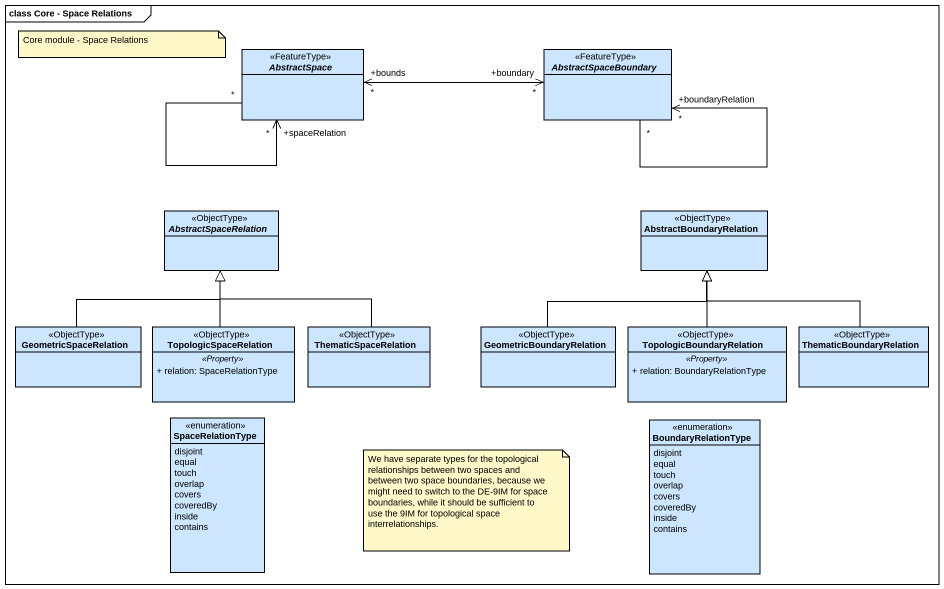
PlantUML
@startuml
mainframe class Core - Space Relations
hide circle
hide empty members
skinparam classAttributeIconSize 0
abstract class AbstractSpace <<FeatureType>> #CCE6FF
abstract class AbstractSpaceBoundary <<FeatureType>> #CCE6FF
abstract class AbstractSpaceRelation <<ObjectType>> #CCE6FF
class AbstractBoundaryRelation <<ObjectType>> #CCE6FF
class GeometricSpaceRelation <<ObjectType>> #CCE6FF
class TopologicSpaceRelation <<ObjectType>> #CCE6FF {
  .. <<Property>> ..
  + relation: SpaceRelationType
}
class ThematicSpaceRelation <<ObjectType>> #CCE6FF
class GeometricBoundaryRelation <<ObjectType>> #CCE6FF
class TopologicBoundaryRelation <<ObjectType>> #CCE6FF {
  .. <<Property>> ..
  + relation: BoundaryRelationType
}
class ThematicBoundaryRelation <<ObjectType>> #CCE6FF
enum SpaceRelationType #CCE6FF {
  disjoint
  equal
  touch
  overlap
  covers
  coveredBy
  inside
  contains
}
enum BoundaryRelationType #CCE6FF {
  disjoint
  equal
  touch
  overlap
  covers
  coveredBy
  inside
  contains
}
AbstractSpace "*" --> "+spaceRelation\n*" AbstractSpace
AbstractSpace "+bounds\n*" <-right-> "+boundary\n*" AbstractSpaceBoundary
AbstractSpaceBoundary "*" --> "+boundaryRelation\n*" AbstractSpaceBoundary
GeometricSpaceRelation -up-|> AbstractSpaceRelation
TopologicSpaceRelation -up-|> AbstractSpaceRelation
ThematicSpaceRelation -up-|> AbstractSpaceRelation
GeometricBoundaryRelation -up-|> AbstractBoundaryRelation
TopologicBoundaryRelation -up-|> AbstractBoundaryRelation
ThematicBoundaryRelation -up-|> AbstractBoundaryRelation
note as N1
  Core module - Space Relations
end note
note as N2
  We have separate types for the topological relationships between two spaces and between two space boundaries, because we might need to switch to the DE-9IM for space boundaries, while it should be sufficient to use the 9IM for topological space interrelationships.
end note
@enduml
